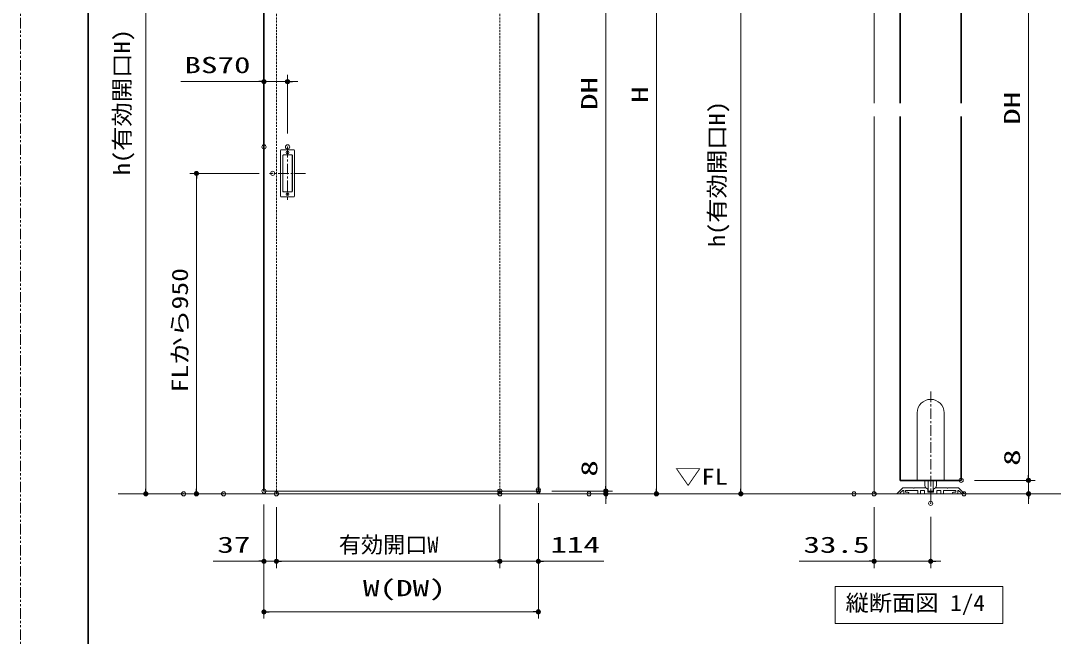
# Model space of a CAD drawing. Units: millimetres, scale not verified. Extents: x -1306 to 1306, y -607 to 607.
# Drawn here: x -1293 to -681, y -104 to 261 of the extents above; entities that cross this region are included whole.
import ezdxf
from ezdxf.enums import TextEntityAlignment as Align

# ---------------------------------------------------------------- set-up
doc = ezdxf.new("R2010")
doc.units = ezdxf.units.MM
doc.header["$LTSCALE"] = 5
doc.header["$PDMODE"] = 32
doc.header["$PDSIZE"] = 2.5
for name, pattern in [('USER1', [2.5, 1.25, -0.25, 0.25, -0.25, 0.25, -0.25]), ('USER2', [0.375, 0.25, -0.125]), ('USER3', [2, 1.25, -0.25, 0.25, -0.25])]:
    doc.linetypes.add(name, pattern=pattern)
for name, color, linetype, lineweight in [('0-1_線(黄)', 2, 'Continuous', 15), ('0-3_陰線', 1, 'USER1', 9), ('0-B_点線(水)', 4, 'USER2', 9), ('0-C_中心線', 3, 'USER3', 9), ('0-D_線(白)', 7, 'Continuous', 30), ('1-0_線(水)', 4, 'Continuous', 9), ('1-1_寸法線', 3, 'Continuous', 13), ('1-4_DEFPOINTS', 7, 'Continuous', 5), ('1-5_0', 3, 'Continuous', 25), ('1-8_図面枠', 7, 'Continuous', 35)]:
    doc.layers.add(name, color=color, linetype=linetype, lineweight=lineweight)
doc.styles.add('ＭＳ ゴシック', font='')
doc.styles.get('ＭＳ ゴシック').set_extended_font_data('MS Gothic')

# ---------------------------------------------------------------- blocks, each defined once
blk = doc.blocks.new('_DOT')
at = {"layer": '1-5_0'}
blk.add_line((-2.5, 0), (-5, 0), dxfattribs=at)
for points in [[(0, 0), (-2.5, 0), (-2.48, 0.313)], [(0, 0), (-2.48, -0.313), (-2.5, 0)], [(0, 0), (-2.48, 0.313), (-2.421, 0.622)], [(0, 0), (-2.421, -0.622), (-2.48, -0.313)], [(0, 0), (-2.421, 0.622), (-2.324, 0.92)], [(0, 0), (-2.324, -0.92), (-2.421, -0.622)], [(0, 0), (-2.324, 0.92), (-2.191, 1.204)], [(0, 0), (-2.191, -1.204), (-2.324, -0.92)], [(0, 0), (-2.191, 1.204), (-2.023, 1.469)], [(0, 0), (-2.023, -1.469), (-2.191, -1.204)], [(0, 0), (-2.023, 1.469), (-1.822, 1.711)], [(0, 0), (-1.822, -1.711), (-2.023, -1.469)], [(0, 0), (-1.822, 1.711), (-1.594, 1.926)], [(0, 0), (-1.594, -1.926), (-1.822, -1.711)], [(0, 0), (-1.594, 1.926), (-1.34, 2.111)], [(0, 0), (-1.34, -2.111), (-1.594, -1.926)], [(0, 0), (-1.34, 2.111), (-1.064, 2.262)], [(0, 0), (-1.064, -2.262), (-1.34, -2.111)], [(0, 0), (-1.064, 2.262), (-0.773, 2.378)], [(0, 0), (-0.773, -2.378), (-1.064, -2.262)], [(0, 0), (-0.773, 2.378), (-0.468, 2.456)], [(0, 0), (-0.468, -2.456), (-0.773, -2.378)], [(0, 0), (-0.468, 2.456), (-0.157, 2.495)], [(0, 0), (-0.157, -2.495), (-0.468, -2.456)], [(0, 0), (-0.157, 2.495), (0.157, 2.495)], [(0, 0), (0.157, -2.495), (-0.157, -2.495)], [(0, 0), (0.157, 2.495), (0.468, 2.456)], [(0, 0), (0.468, 2.456), (0.773, 2.378)], [(0, 0), (0.773, 2.378), (1.064, 2.262)], [(0, 0), (1.064, 2.262), (1.34, 2.111)], [(0, 0), (1.34, 2.111), (1.594, 1.926)], [(0, 0), (1.594, 1.926), (1.822, 1.711)], [(0, 0), (1.822, 1.711), (2.023, 1.469)], [(0, 0), (2.023, 1.469), (2.191, 1.204)], [(0, 0), (2.191, 1.204), (2.324, 0.92)], [(0, 0), (2.324, 0.92), (2.421, 0.622)], [(0, 0), (2.421, 0.622), (2.48, 0.313)], [(0, 0), (2.48, 0.313), (2.5, 0)], [(0, 0), (0.468, -2.456), (0.157, -2.495)], [(0, 0), (0.773, -2.378), (0.468, -2.456)], [(0, 0), (1.064, -2.262), (0.773, -2.378)], [(0, 0), (1.34, -2.111), (1.064, -2.262)], [(0, 0), (1.594, -1.926), (1.34, -2.111)], [(0, 0), (1.822, -1.711), (1.594, -1.926)], [(0, 0), (2.023, -1.469), (1.822, -1.711)], [(0, 0), (2.191, -1.204), (2.023, -1.469)], [(0, 0), (2.324, -0.92), (2.191, -1.204)], [(0, 0), (2.421, -0.622), (2.324, -0.92)], [(0, 0), (2.48, -0.313), (2.421, -0.622)], [(0, 0), (2.5, 0), (2.48, -0.313)]]:
    blk.add_solid(points, dxfattribs=at)

msp = doc.modelspace()

# ---------------------------------------------------------------- linework, layer by layer
at = {"layer": '0-1_線(黄)'}
msp.add_line((-1235.181, -19.908), (-539.702, -19.908), dxfattribs=at)
msp.add_lwpolyline([(-810.369, -74.908), (-711.033, -74.908), (-711.033, -96.743), (-810.369, -96.743)], close=True, dxfattribs=at)
at = {"layer": '0-3_陰線', "color": 4}
msp.add_line((-1292.964, -594), (-1292.964, 594), dxfattribs=at)
at = {"layer": '0-B_点線(水)'}
msp.add_line((-1008.987, -19.908), (-1008.987, 438.792), dxfattribs=at)
msp.add_lwpolyline([(-1141.387, -19.908), (-1141.387, 438.792), (-1008.987, 438.792)], dxfattribs=at)
at = {"layer": '0-C_中心線'}
for p, q in [((-1134.787, 185.803), (-1134.787, 154.381)), ((-1124.074, 170.092), (-1145.501, 170.092)), ((-753.701, -25.54), (-753.701, 41.957))]:
    msp.add_line(p, q, dxfattribs=at)
at = {"layer": '0-D_線(白)'}
for p, q in [((-1148.787, 454.092), (-1148.787, -18.308)), ((-986.187, -18.308), (-986.187, 454.092)), ((-771.701, 430.092), (-771.701, 211.777)), ((-771.701, 203.777), (-771.701, -11.908)), ((-735.701, 203.777), (-735.701, -11.908)), ((-771.701, -11.908), (-735.701, -11.908))]:
    msp.add_line(p, q, dxfattribs=at)
msp.add_lwpolyline([(-771.701, 430.092), (-735.701, 430.092), (-735.701, 211.777)], dxfattribs=at)
at = {"layer": '1-0_線(水)'}
for p, q in [((-787.201, 353.592), (-787.201, 211.777)), ((-787.201, 203.777), (-787.201, -19.908)), ((-761.701, 28.092), (-761.701, -11.908)), ((-745.701, 28.092), (-745.701, -11.908)), ((-757.201, -14.952), (-757.201, -11.908)), ((-755.201, -17.908), (-755.201, -11.908)), ((-752.201, -17.908), (-752.201, -11.908)), ((-750.201, -14.952), (-750.201, -11.908)), ((-1148.787, -18.308), (-986.187, -18.308)), ((-770.23, -16.438), (-773.53, -19.738)), ((-770.23, -16.438), (-770.159, -16.408)), ((-759.801, -19.808), (-759.801, -18.008)), ((-759.701, -17.908), (-757.401, -17.908)), ((-757.3, -19.808), (-757.3, -18.002)), ((-755.351, -17.08), (-756.49, -16.422)), ((-755.351, -17.08), (-755.301, -17.166)), ((-755.301, -18.808), (-755.301, -17.166)), ((-752.101, -17.166), (-752.051, -17.08)), ((-752.101, -17.166), (-752.101, -18.808)), ((-750.911, -16.422), (-752.051, -17.08)), ((-750.911, -16.422), (-750.861, -16.408)), ((-743.927, -16.41), (-750.861, -16.409)), ((-750.101, -19.808), (-750.101, -18.002)), ((-750.001, -17.908), (-747.701, -17.908)), ((-747.601, -18.008), (-747.601, -19.808)), ((-737.242, -16.408), (-737.171, -16.438)), ((-733.871, -19.738), (-737.171, -16.438)), ((-773.459, -19.908), (-771.801, -19.908)), ((-761.201, -19.908), (-759.901, -19.908)), ((-752.201, -18.908), (-755.201, -18.908)), ((-752.701, -18.408), (-754.701, -18.408)), ((-747.501, -19.908), (-746.201, -19.908)), ((-735.601, -19.908), (-733.942, -19.908))]:
    msp.add_line(p, q, dxfattribs=at)
for points in [[(-771.701, -19.808), (-771.701, -19.408), (-770.201, -17.908), (-769.701, -17.908), (-769.701, -19.908), (-767.201, -19.908)], [(-763.451, -16.408), (-763.701, -16.658), (-763.951, -16.408), (-770.159, -16.408)], [(-767.201, -18.908), (-768.701, -18.908), (-768.701, -17.908), (-761.301, -17.908), (-761.301, -19.808)], [(-763.451, -16.408), (-756.54, -16.408), (-756.49, -16.422)], [(-746.101, -19.808), (-746.101, -17.908), (-738.701, -17.908), (-738.701, -18.908), (-740.201, -18.908)], [(-737.242, -16.408), (-743.451, -16.408), (-743.701, -16.658), (-743.951, -16.408)], [(-740.201, -19.908), (-737.701, -19.908), (-737.701, -17.908), (-737.201, -17.908), (-735.701, -19.408), (-735.701, -19.808)]]:
    msp.add_lwpolyline(points, dxfattribs=at)
for centre, radius, start, end in [((-753.701, 28.092), 8, 0, 180), ((-759.701, -18.008), 0.1, 90, 180), ((-757.401, -18.008), 0.1, 0, 90), ((-755.201, -14.952), 2, 180, 270), ((-754.701, -17.908), 0.5, 180, 270), ((-752.701, -17.908), 0.5, 270, 0), ((-752.201, -14.952), 2, 270, 0), ((-750.001, -18.008), 0.1, 90, 180.00736), ((-747.701, -18.008), 0.1, 0, 90), ((-773.459, -19.808), 0.1, 135, 270), ((-771.801, -19.808), 0.1, 270, 0), ((-767.201, -19.408), 0.5, 270, 90), ((-761.201, -19.808), 0.1, 180, 270), ((-759.901, -19.808), 0.1, 270, 0), ((-757.2, -19.808), 0.1, 180, 270), ((-755.201, -18.808), 0.1, 180, 269.99274), ((-752.201, -18.808), 0.1, 269.99274, 0), ((-750.201, -19.808), 0.1, 270, 0.00736), ((-747.501, -19.808), 0.1, 180, 270), ((-746.201, -19.808), 0.1, 270, 0), ((-740.201, -19.408), 0.5, 90.00072, 270.00072), ((-735.601, -19.808), 0.1, 180, 270), ((-733.942, -19.808), 0.1, 270, 45)]:
    msp.add_arc(centre, radius, start, end, dxfattribs=at)
at = {"layer": '1-1_寸法線'}
for p, q in [((-946.187, 451.092), (-946.187, -15.308)), ((-916.187, 451.092), (-916.187, -16.908)), ((-1218.787, 435.792), (-1218.787, -16.908)), ((-695.701, 427.092), (-695.701, -8.908)), ((-866.201, 350.592), (-866.201, -16.908)), ((-1148.787, 193.803), (-1148.787, 228.467)), ((-1134.787, 193.803), (-1134.787, 228.467)), ((-1151.787, 224.467), (-1198.025, 224.467)), ((-1134.787, 224.467), (-1148.787, 224.467)), ((-1131.787, 224.467), (-1128.787, 224.467)), ((-1138.887, 156.492), (-1138.887, 183.692)), ((-1138.487, 184.092), (-1131.087, 184.092)), ((-1130.687, 183.692), (-1130.687, 156.492)), ((-1137.687, 159.492), (-1137.687, 180.692)), ((-1137.587, 159.592), (-1137.587, 180.592)), ((-1137.287, 181.092), (-1132.287, 181.092)), ((-1137.187, 180.992), (-1132.387, 180.992)), ((-1131.987, 180.592), (-1131.987, 159.592)), ((-1131.887, 180.692), (-1131.887, 159.492)), ((-1151.649, 170.092), (-1192.787, 170.092)), ((-1188.787, 167.092), (-1188.787, -16.908)), ((-1132.387, 159.192), (-1137.187, 159.192)), ((-1131.087, 156.092), (-1138.487, 156.092)), ((-1132.287, 159.092), (-1137.287, 159.092)), ((-695.701, -8.908), (-695.701, 8.758)), ((-946.187, -15.308), (-946.187, 2.358)), ((-727.701, -11.908), (-691.701, -11.908)), ((-727.701, -11.908), (-691.701, -11.908)), ((-695.701, -19.908), (-695.701, -11.908)), ((-978.187, -18.308), (-942.187, -18.308)), ((-978.187, -18.308), (-942.187, -18.308)), ((-946.187, -19.908), (-946.187, -18.308)), ((-1180.741, -19.908), (-1222.787, -19.908)), ((-1188.425, -19.908), (-1184.787, -19.908)), ((-1000.987, -19.908), (-942.187, -19.908)), ((-948.187, -19.908), (-912.187, -19.908)), ((-946.187, -22.908), (-946.187, -25.908)), ((-807.132, -19.908), (-870.201, -19.908)), ((-725.942, -19.908), (-691.701, -19.908)), ((-695.701, -22.908), (-695.701, -25.908)), ((-1148.787, -26.308), (-1148.787, -93.908)), ((-1148.787, -26.308), (-1148.787, -63.908)), ((-1141.387, -27.908), (-1141.387, -63.908)), ((-1141.387, -27.908), (-1141.387, -63.908)), ((-1008.987, -26.308), (-1008.987, -63.908)), ((-1008.987, -26.308), (-1008.987, -63.908)), ((-986.187, -25.508), (-986.187, -93.908)), ((-986.187, -26.308), (-986.187, -63.908)), ((-787.201, -27.908), (-787.201, -63.908)), ((-753.701, -33.54), (-753.701, -63.908)), ((-1151.787, -59.908), (-1178.978, -59.908)), ((-1141.387, -59.908), (-1148.787, -59.908)), ((-1138.387, -59.908), (-1011.987, -59.908)), ((-1138.387, -59.908), (-1135.387, -59.908)), ((-1011.987, -59.908), (-1014.987, -59.908)), ((-1008.987, -59.908), (-986.187, -59.908)), ((-983.187, -59.908), (-947.425, -59.908)), ((-790.201, -59.908), (-831.677, -59.908)), ((-753.701, -59.908), (-787.201, -59.908)), ((-750.701, -59.908), (-747.701, -59.908)), ((-1145.787, -89.908), (-989.187, -89.908))]:
    msp.add_line(p, q, dxfattribs=at)
for centre in [(-1134.787, 182.492), (-1134.787, 157.692)]:
    msp.add_circle(centre, 0.8, dxfattribs=at)
for centre, start, end in [((-1138.487, 183.692), 90, 180), ((-1131.087, 183.692), 0, 90), ((-1137.287, 180.692), 90, 180), ((-1137.187, 180.592), 90, 180), ((-1132.387, 180.592), 0, 90), ((-1132.287, 180.692), 0, 90), ((-1137.287, 159.492), 180, 270), ((-1137.187, 159.592), 180, 270), ((-1132.387, 159.592), 270, 0), ((-1132.287, 159.492), 270, 0), ((-1138.487, 156.492), 180, 270), ((-1131.087, 156.492), 270, 0)]:
    msp.add_arc(centre, 0.4, start, end, dxfattribs=at)
at = {"layer": '1-4_DEFPOINTS'}
for p in [(-1134.787, 224.467), (-1148.787, 185.803), (-1134.787, 185.803), (-1143.649, 170.092), (-735.701, -11.908), (-695.701, -11.908), (-1148.787, -18.308), (-1008.987, -18.308), (-986.187, -17.508), (-986.187, -18.308), (-986.187, -18.308), (-946.187, -18.308), (-1218.787, -19.908), (-1196.425, -19.908), (-1188.787, -19.908), (-1172.741, -19.908), (-1141.387, -19.908), (-1008.987, -19.908), (-956.187, -19.908), (-946.187, -19.908), (-916.187, -19.908), (-866.201, -19.908), (-799.132, -19.908), (-787.201, -19.908), (-753.701, -25.54), (-733.942, -19.908), (-695.701, -19.908), (-1148.787, -59.908), (-1008.987, -59.908), (-753.701, -59.908), (-986.187, -89.908)]:
    msp.add_point(p, dxfattribs=at)
at = {"layer": '1-8_図面枠'}
msp.add_lwpolyline([(-1252.964, -554), (347.036, -554), (347.036, 554), (-1252.964, 554)], close=True, dxfattribs=at)

# ---------------------------------------------------------------- block references
at = {"layer": '1-1_寸法線', "xscale": 0.6, "yscale": 0.6}
for p in [(-1148.787, 224.467), (-1148.787, -59.908), (-1008.987, -59.908), (-1008.987, -59.908), (-787.201, -59.908), (-986.187, -89.908)]:
    msp.add_blockref('_DOT', p, dxfattribs=at)
for p, rotation in [((-1134.787, 224.467), 180), ((-1188.787, 170.092), 90), ((-695.701, -11.908), 270), ((-695.701, -11.908), 270), ((-1218.787, -19.908), 270), ((-1188.787, -19.908), 270), ((-946.187, -18.308), 270), ((-946.187, -18.308), 270), ((-916.187, -19.908), 270), ((-866.201, -19.908), 270), ((-946.187, -19.908), 90), ((-695.701, -19.908), 90), ((-1141.387, -59.908), 180), ((-1141.387, -59.908), 180), ((-986.187, -59.908), 180), ((-753.701, -59.908), 180), ((-1148.787, -89.908), 180)]:
    msp.add_blockref('_DOT', p, dxfattribs=dict(at, rotation=rotation))

# ---------------------------------------------------------------- texts
at = {"layer": '0-1_線(黄)', "style": 'ＭＳ ゴシック'}
for s, height, width, p in [('▽FL', 9.604, 1.2, (-905.308, -17.408)), ('縦断面図 1/4', 9.621, 1.05, (-804.15, -92.287))]:
    msp.add_text(s, height=height, dxfattribs=dict(at, width=width)).set_placement(p, align=Align.BOTTOM_LEFT)
at = {"layer": '1-1_寸法線', "style": 'ＭＳ ゴシック'}
for s, height, width, p in [('h(有効開口H)', 9.621, 1.1, (-1225.223, 169.013)), ('DH', 9.604, 1.5, (-948.337, 207.653)), ('H', 9.604, 1.5, (-918.337, 211.853)), ('DH', 9.604, 1.5, (-697.85, 198.853)), ('h(有効開口H)', 9.621, 1.1, (-872.636, 126.413)), ('FLから950', 9.621, 1.25, (-1190.937, 40.234)), ('8', 9.604, 1.5, (-697.85, -3.337)), ('8', 9.604, 1.5, (-948.337, -9.737))]:
    msp.add_text(s, height=height, rotation=90, dxfattribs=dict(at, width=width)).set_placement(p, align=Align.BOTTOM_LEFT)
at = {"layer": '1-1_寸法線', "style": 'ＭＳ ゴシック', "width": 1.5}
for s, p in [('BS70', (-1195.93, 226.616)), ('37', (-1176.406, -57.759)), ('114', (-979.044, -57.759)), ('33.5', (-829.105, -57.759)), ('W(DW)', (-1090.106, -83.473))]:
    msp.add_text(s, height=9.604, dxfattribs=at).set_placement(p, align=Align.BOTTOM_LEFT)
at = {"layer": '1-1_寸法線', "style": 'ＭＳ ゴシック'}
msp.add_text('有効開口W', height=9.621, dxfattribs=at).set_placement((-1104.425, -57.759), align=Align.BOTTOM_LEFT)

doc.saveas('drawing.dxf')
